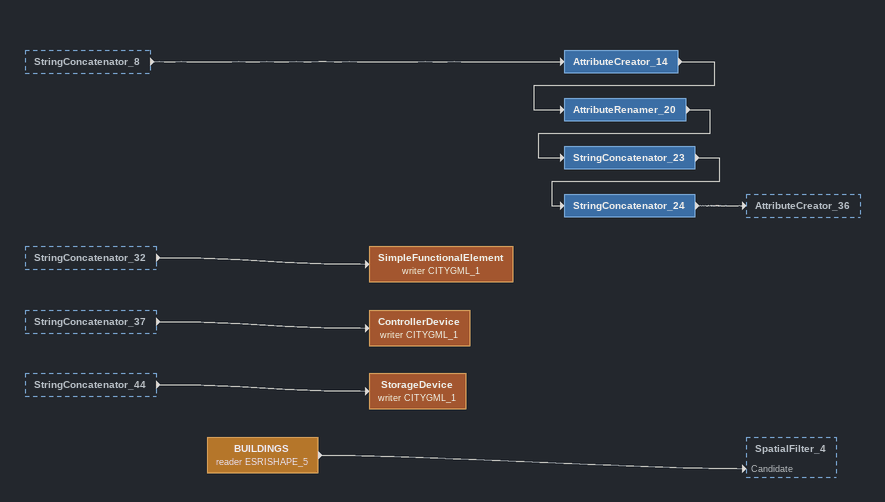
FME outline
StringConcatenator_8 [outside]
    -> AttributeCreator_14
StringConcatenator_32 [outside]
    -> SimpleFunctionalElement (writer CITYGML_1)
StringConcatenator_37 [outside]
    -> ControllerDevice (writer CITYGML_1)
StringConcatenator_44 [outside]
    -> StorageDevice (writer CITYGML_1)
SimpleFunctionalElement (writer CITYGML_1)
ControllerDevice (writer CITYGML_1)
StorageDevice (writer CITYGML_1)
BUILDINGS (reader ESRISHAPE_5)
    -> SpatialFilter_4 [Candidate]
AttributeCreator_14
    -> AttributeRenamer_20
AttributeRenamer_20
    -> StringConcatenator_23
StringConcatenator_23
    -> StringConcatenator_24
StringConcatenator_24
    -> AttributeCreator_36
